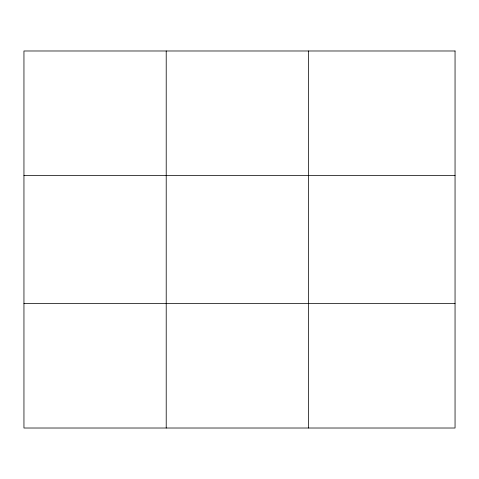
<?xml version="1.0" encoding="UTF-8"?>
<svg xmlns="http://www.w3.org/2000/svg" width="479" height="479" viewBox="0 0 479 479"><rect width="100%" height="100%" fill="white"/><g stroke="black" fill="none" stroke-linecap="round" stroke-linejoin="round"><path stroke-width="0.72" d="M166.213 428.016L166.213 50.984M308.476 428.016L308.476 50.984M23.95 175.404L455.05 175.404M23.95 303.596L455.05 303.596M455.05 50.984L455.05 428.016L23.95 428.016L23.95 50.984L455.05 50.984"/></g></svg>
